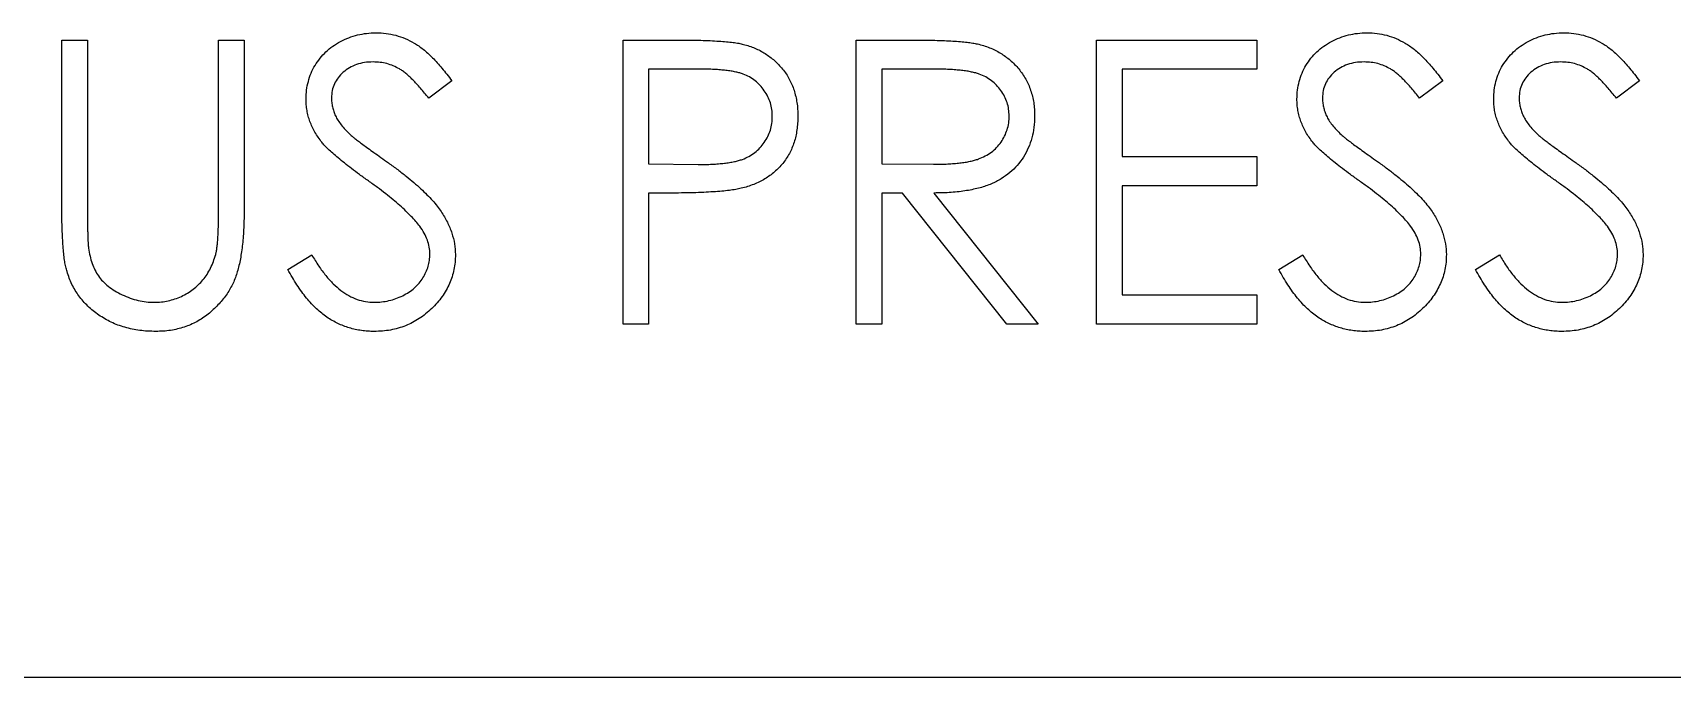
# Model space of a CAD drawing. Header units: millimetres. Extents: x 0 to 1497, y 0 to 497.
# Drawn here: x 667.27 to 687.46, y 245.24 to 253.18 of the extents above; entities that cross this region are included whole.
import ezdxf

# ---------------------------------------------------------------- set-up
doc = ezdxf.new("R2010")
doc.units = ezdxf.units.MM

msp = doc.modelspace()

# ---------------------------------------------------------------- linework, layer by layer
at = {"color": 7, "linetype": 'Continuous', "lineweight": 25}
for p, q in [((667.629, 253.087), (667.943, 253.087)), ((667.629, 250.973), (667.629, 253.087)), ((667.943, 253.087), (667.943, 250.99)), ((669.559, 250.99), (669.559, 253.087)), ((669.559, 253.087), (669.873, 253.087)), ((669.873, 253.087), (669.873, 250.973)), ((674.54, 253.087), (675.226, 253.087)), ((674.54, 249.587), (674.54, 253.087)), ((677.411, 253.087), (678.112, 253.087)), ((677.411, 249.587), (677.411, 253.087)), ((680.373, 249.587), (680.373, 253.087)), ((680.373, 253.087), (682.347, 253.087)), ((682.347, 253.087), (682.347, 252.728)), ((675.494, 252.728), (674.854, 252.728)), ((674.854, 252.728), (674.854, 251.561)), ((678.382, 252.728), (677.726, 252.728)), ((677.726, 252.728), (677.726, 251.561)), ((682.347, 252.728), (680.687, 252.728)), ((680.687, 252.728), (680.687, 251.651)), ((672.431, 252.584), (672.147, 252.369)), ((684.636, 252.584), (684.352, 252.369)), ((687.059, 252.584), (686.775, 252.369)), ((680.687, 251.651), (682.347, 251.651)), ((682.347, 251.651), (682.347, 251.292)), ((674.854, 251.561), (675.467, 251.553)), ((677.726, 251.561), (678.366, 251.556)), ((675.104, 251.202), (674.854, 251.202)), ((674.854, 251.202), (674.854, 249.587)), ((677.981, 251.202), (677.726, 251.202)), ((677.726, 251.202), (677.726, 249.587)), ((679.267, 249.587), (677.981, 251.202)), ((678.369, 251.202), (679.655, 249.587)), ((682.347, 251.292), (680.687, 251.292)), ((680.687, 251.292), (680.687, 249.946)), ((670.411, 250.262), (670.707, 250.439)), ((682.617, 250.262), (682.912, 250.439)), ((685.04, 250.262), (685.336, 250.439)), ((680.687, 249.946), (682.347, 249.946)), ((682.347, 249.946), (682.347, 249.587)), ((674.854, 249.587), (674.54, 249.587)), ((677.726, 249.587), (677.411, 249.587)), ((679.655, 249.587), (679.267, 249.587)), ((682.347, 249.587), (680.373, 249.587)), ((639.517, 245.237), (717.017, 245.237))]:
    msp.add_line(p, q, dxfattribs=at)
for points, knots in [([(670.636, 252.36), (670.637, 252.397), (670.64, 252.47), (670.662, 252.577), (670.696, 252.679), (670.744, 252.776), (670.807, 252.863), (670.879, 252.944), (670.964, 253.012), (671.059, 253.071), (671.162, 253.117), (671.27, 253.152), (671.383, 253.172), (671.459, 253.175), (671.498, 253.176)], [0, 0, 0, 0, 0.083785, 0.16578, 0.24628, 0.327461, 0.408797, 0.489715, 0.571376, 0.655523, 0.741019, 0.826547, 0.911989, 1, 1, 1, 1]), ([(671.498, 253.176), (671.539, 253.175), (671.621, 253.172), (671.742, 253.148), (671.858, 253.107), (671.952, 253.061), (672.025, 253.015), (672.081, 252.973), (672.137, 252.924), (672.195, 252.869), (672.253, 252.807), (672.312, 252.739), (672.372, 252.665), (672.411, 252.611), (672.431, 252.584)], [0, 0, 0, 0, 0.107233, 0.213252, 0.31883, 0.426794, 0.483646, 0.543604, 0.608308, 0.677127, 0.750686, 0.828713, 0.91219, 1, 1, 1, 1]), ([(675.226, 253.087), (675.273, 253.087), (675.364, 253.087), (675.493, 253.084), (675.611, 253.08), (675.717, 253.074), (675.811, 253.067), (675.892, 253.058), (675.962, 253.048), (676.004, 253.039), (676.023, 253.034)], [0, 0, 0, 0, 0.176956, 0.339055, 0.486318, 0.618781, 0.735619, 0.838742, 0.926457, 1, 1, 1, 1]), ([(676.023, 253.034), (676.047, 253.028), (676.095, 253.014), (676.164, 252.988), (676.23, 252.957), (676.292, 252.922), (676.351, 252.88), (676.406, 252.835), (676.458, 252.784), (676.506, 252.729), (676.551, 252.67), (676.589, 252.606), (676.621, 252.539), (676.648, 252.468), (676.668, 252.393), (676.683, 252.315), (676.692, 252.233), (676.693, 252.176), (676.693, 252.148)], [0, 0, 0, 0, 0.062481, 0.12349, 0.183411, 0.243153, 0.302127, 0.36171, 0.421842, 0.482932, 0.544552, 0.605681, 0.66768, 0.729984, 0.794551, 0.860346, 0.928907, 1, 1, 1, 1]), ([(678.112, 253.087), (678.159, 253.087), (678.248, 253.086), (678.377, 253.085), (678.494, 253.08), (678.599, 253.076), (678.692, 253.068), (678.774, 253.061), (678.843, 253.052), (678.886, 253.043), (678.905, 253.039)], [0, 0, 0, 0, 0.176258, 0.338434, 0.484822, 0.617158, 0.734698, 0.837385, 0.926372, 1, 1, 1, 1]), ([(678.905, 253.039), (678.93, 253.033), (678.981, 253.02), (679.054, 252.994), (679.124, 252.963), (679.189, 252.927), (679.251, 252.886), (679.309, 252.839), (679.365, 252.788), (679.414, 252.731), (679.461, 252.671), (679.501, 252.606), (679.535, 252.539), (679.562, 252.467), (679.584, 252.393), (679.599, 252.315), (679.609, 252.234), (679.61, 252.179), (679.61, 252.151)], [0, 0, 0, 0, 0.064217, 0.127064, 0.188745, 0.249132, 0.309453, 0.369827, 0.43065, 0.492352, 0.554072, 0.61569, 0.676798, 0.738439, 0.801317, 0.865185, 0.931641, 1, 1, 1, 1]), ([(682.841, 252.36), (682.842, 252.397), (682.845, 252.47), (682.867, 252.577), (682.901, 252.679), (682.949, 252.776), (683.012, 252.863), (683.084, 252.944), (683.17, 253.012), (683.264, 253.071), (683.367, 253.117), (683.475, 253.152), (683.588, 253.172), (683.664, 253.175), (683.703, 253.176)], [0, 0, 0, 0, 0.083785, 0.16578, 0.24628, 0.327461, 0.408797, 0.489715, 0.571376, 0.655523, 0.741019, 0.826547, 0.911989, 1, 1, 1, 1]), ([(683.703, 253.176), (683.745, 253.175), (683.827, 253.172), (683.947, 253.148), (684.063, 253.107), (684.157, 253.061), (684.23, 253.015), (684.286, 252.973), (684.342, 252.924), (684.4, 252.869), (684.458, 252.807), (684.517, 252.739), (684.577, 252.665), (684.616, 252.611), (684.636, 252.584)], [0, 0, 0, 0, 0.107233, 0.213252, 0.31883, 0.426794, 0.483646, 0.543604, 0.608308, 0.677127, 0.750686, 0.828713, 0.91219, 1, 1, 1, 1]), ([(685.264, 252.36), (685.265, 252.397), (685.268, 252.47), (685.29, 252.577), (685.324, 252.679), (685.372, 252.776), (685.435, 252.863), (685.507, 252.944), (685.593, 253.012), (685.687, 253.071), (685.79, 253.117), (685.898, 253.152), (686.011, 253.172), (686.088, 253.175), (686.126, 253.176)], [0, 0, 0, 0, 0.083785, 0.16578, 0.24628, 0.327461, 0.408797, 0.489715, 0.571376, 0.655523, 0.741019, 0.826547, 0.911989, 1, 1, 1, 1]), ([(686.126, 253.176), (686.168, 253.175), (686.25, 253.172), (686.37, 253.148), (686.486, 253.107), (686.58, 253.061), (686.653, 253.015), (686.709, 252.973), (686.765, 252.924), (686.823, 252.869), (686.881, 252.807), (686.94, 252.739), (687, 252.665), (687.039, 252.611), (687.059, 252.584)], [0, 0, 0, 0, 0.107233, 0.213252, 0.31883, 0.426794, 0.483646, 0.543604, 0.608308, 0.677127, 0.750686, 0.828713, 0.91219, 1, 1, 1, 1]), ([(671.463, 252.817), (671.427, 252.816), (671.357, 252.814), (671.258, 252.788), (671.169, 252.748), (671.093, 252.692), (671.029, 252.625), (670.983, 252.548), (670.955, 252.464), (670.952, 252.405), (670.95, 252.374)], [0, 0, 0, 0, 0.143073, 0.275903, 0.402371, 0.528414, 0.650356, 0.765895, 0.880774, 1, 1, 1, 1]), ([(672.147, 252.369), (672.13, 252.391), (672.097, 252.433), (672.046, 252.493), (671.999, 252.547), (671.953, 252.595), (671.909, 252.637), (671.867, 252.674), (671.827, 252.705), (671.776, 252.738), (671.712, 252.77), (671.632, 252.798), (671.549, 252.814), (671.492, 252.816), (671.463, 252.817)], [0, 0, 0, 0, 0.098469, 0.189629, 0.274184, 0.352183, 0.423199, 0.488551, 0.548473, 0.60144, 0.701198, 0.799592, 0.898545, 1, 1, 1, 1]), ([(683.668, 252.817), (683.632, 252.816), (683.562, 252.814), (683.463, 252.788), (683.374, 252.748), (683.298, 252.692), (683.234, 252.625), (683.188, 252.548), (683.16, 252.464), (683.157, 252.405), (683.155, 252.374)], [0, 0, 0, 0, 0.143073, 0.275903, 0.402371, 0.528414, 0.650356, 0.765895, 0.880774, 1, 1, 1, 1]), ([(684.352, 252.369), (684.335, 252.391), (684.302, 252.433), (684.252, 252.493), (684.204, 252.547), (684.158, 252.595), (684.114, 252.637), (684.072, 252.674), (684.032, 252.705), (683.981, 252.738), (683.918, 252.77), (683.838, 252.798), (683.754, 252.814), (683.697, 252.816), (683.668, 252.817)], [0, 0, 0, 0, 0.098469, 0.189629, 0.274184, 0.352183, 0.423199, 0.488551, 0.548473, 0.60144, 0.701198, 0.799592, 0.898545, 1, 1, 1, 1]), ([(686.091, 252.817), (686.055, 252.816), (685.985, 252.814), (685.886, 252.788), (685.797, 252.748), (685.721, 252.692), (685.657, 252.625), (685.611, 252.548), (685.583, 252.464), (685.58, 252.405), (685.578, 252.374)], [0, 0, 0, 0, 0.143073, 0.275903, 0.402371, 0.528414, 0.650356, 0.765895, 0.880774, 1, 1, 1, 1]), ([(686.775, 252.369), (686.758, 252.391), (686.725, 252.433), (686.675, 252.493), (686.627, 252.547), (686.581, 252.595), (686.537, 252.637), (686.495, 252.674), (686.455, 252.705), (686.404, 252.738), (686.341, 252.77), (686.261, 252.798), (686.177, 252.814), (686.12, 252.816), (686.091, 252.817)], [0, 0, 0, 0, 0.098469, 0.189629, 0.274184, 0.352183, 0.423199, 0.488551, 0.548473, 0.60144, 0.701198, 0.799592, 0.898545, 1, 1, 1, 1]), ([(676.379, 252.147), (676.378, 252.175), (676.376, 252.231), (676.357, 252.313), (676.326, 252.391), (676.282, 252.464), (676.229, 252.53), (676.168, 252.587), (676.098, 252.634), (676.034, 252.664), (675.976, 252.682), (675.926, 252.694), (675.869, 252.705), (675.806, 252.713), (675.738, 252.72), (675.662, 252.725), (675.58, 252.728), (675.523, 252.728), (675.494, 252.728)], [0, 0, 0, 0, 0.070044, 0.139238, 0.208197, 0.279173, 0.349987, 0.418354, 0.48761, 0.557411, 0.59533, 0.637964, 0.685913, 0.738185, 0.796103, 0.858517, 0.926658, 1, 1, 1, 1]), ([(679.296, 252.151), (679.295, 252.18), (679.292, 252.235), (679.273, 252.317), (679.24, 252.394), (679.196, 252.466), (679.142, 252.532), (679.078, 252.588), (679.008, 252.634), (678.941, 252.664), (678.882, 252.682), (678.831, 252.694), (678.773, 252.705), (678.707, 252.713), (678.636, 252.72), (678.557, 252.725), (678.472, 252.728), (678.412, 252.728), (678.382, 252.728)], [0, 0, 0, 0, 0.068814, 0.136365, 0.204019, 0.273064, 0.342913, 0.410965, 0.479169, 0.549308, 0.587652, 0.630647, 0.678879, 0.731934, 0.791111, 0.855283, 0.925086, 1, 1, 1, 1]), ([(670.831, 251.827), (670.816, 251.847), (670.786, 251.888), (670.745, 251.951), (670.711, 252.016), (670.684, 252.083), (670.662, 252.15), (670.647, 252.219), (670.637, 252.289), (670.636, 252.336), (670.636, 252.36)], [0, 0, 0, 0, 0.133507, 0.262559, 0.388264, 0.512667, 0.633722, 0.755394, 0.877553, 1, 1, 1, 1]), ([(670.95, 252.374), (670.95, 252.356), (670.951, 252.318), (670.962, 252.263), (670.976, 252.207), (670.998, 252.152), (671.029, 252.097), (671.07, 252.04), (671.121, 251.981), (671.16, 251.942), (671.181, 251.922)], [0, 0, 0, 0, 0.107285, 0.214746, 0.322939, 0.434116, 0.553412, 0.686073, 0.834256, 1, 1, 1, 1]), ([(683.037, 251.827), (683.021, 251.847), (682.991, 251.888), (682.95, 251.951), (682.916, 252.016), (682.89, 252.083), (682.867, 252.15), (682.852, 252.219), (682.842, 252.289), (682.841, 252.336), (682.841, 252.36)], [0, 0, 0, 0, 0.133507, 0.262559, 0.388264, 0.512667, 0.633722, 0.755394, 0.877553, 1, 1, 1, 1]), ([(683.155, 252.374), (683.155, 252.356), (683.156, 252.318), (683.167, 252.263), (683.181, 252.207), (683.204, 252.152), (683.234, 252.097), (683.275, 252.04), (683.326, 251.981), (683.365, 251.942), (683.386, 251.922)], [0, 0, 0, 0, 0.107285, 0.214746, 0.322939, 0.434116, 0.553412, 0.686073, 0.834256, 1, 1, 1, 1]), ([(685.46, 251.827), (685.444, 251.847), (685.414, 251.888), (685.374, 251.951), (685.339, 252.016), (685.313, 252.083), (685.29, 252.15), (685.275, 252.219), (685.265, 252.289), (685.264, 252.336), (685.264, 252.36)], [0, 0, 0, 0, 0.133507, 0.262559, 0.388264, 0.512667, 0.633722, 0.755394, 0.877553, 1, 1, 1, 1]), ([(685.578, 252.374), (685.578, 252.356), (685.579, 252.318), (685.59, 252.263), (685.604, 252.207), (685.627, 252.152), (685.658, 252.097), (685.698, 252.04), (685.749, 251.981), (685.788, 251.942), (685.809, 251.922)], [0, 0, 0, 0, 0.107285, 0.214746, 0.322939, 0.434116, 0.553412, 0.686073, 0.834256, 1, 1, 1, 1]), ([(675.467, 251.553), (675.496, 251.553), (675.554, 251.553), (675.638, 251.557), (675.715, 251.562), (675.786, 251.569), (675.851, 251.578), (675.91, 251.588), (675.962, 251.602), (676.023, 251.62), (676.091, 251.652), (676.165, 251.699), (676.228, 251.758), (676.282, 251.824), (676.326, 251.898), (676.357, 251.977), (676.376, 252.061), (676.378, 252.118), (676.379, 252.147)], [0, 0, 0, 0, 0.072538, 0.140034, 0.202496, 0.260575, 0.313228, 0.361583, 0.404878, 0.444127, 0.5164, 0.586507, 0.655085, 0.724384, 0.793974, 0.861638, 0.930111, 1, 1, 1, 1]), ([(676.693, 252.148), (676.693, 252.119), (676.692, 252.063), (676.682, 251.98), (676.669, 251.902), (676.649, 251.827), (676.622, 251.756), (676.59, 251.689), (676.552, 251.626), (676.509, 251.567), (676.46, 251.512), (676.407, 251.461), (676.349, 251.416), (676.287, 251.375), (676.22, 251.339), (676.149, 251.307), (676.074, 251.281), (676.022, 251.267), (675.995, 251.26)], [0, 0, 0, 0, 0.070119, 0.137192, 0.202016, 0.264631, 0.326117, 0.38601, 0.445812, 0.505298, 0.564633, 0.624283, 0.683902, 0.743953, 0.805388, 0.868388, 0.933084, 1, 1, 1, 1]), ([(678.366, 251.556), (678.396, 251.556), (678.454, 251.556), (678.538, 251.56), (678.616, 251.565), (678.688, 251.572), (678.754, 251.581), (678.814, 251.592), (678.868, 251.605), (678.931, 251.625), (679.001, 251.657), (679.078, 251.704), (679.143, 251.762), (679.198, 251.829), (679.242, 251.903), (679.273, 251.982), (679.293, 252.065), (679.295, 252.123), (679.296, 252.151)], [0, 0, 0, 0, 0.071668, 0.138913, 0.201185, 0.259124, 0.312255, 0.360682, 0.405086, 0.445102, 0.518778, 0.589462, 0.658462, 0.727283, 0.796322, 0.863175, 0.930949, 1, 1, 1, 1]), ([(679.61, 252.151), (679.609, 252.104), (679.606, 252.013), (679.579, 251.881), (679.535, 251.758), (679.475, 251.644), (679.398, 251.541), (679.306, 251.45), (679.198, 251.375), (679.098, 251.322), (679.009, 251.289), (678.936, 251.265), (678.856, 251.247), (678.771, 251.23), (678.679, 251.218), (678.581, 251.209), (678.477, 251.203), (678.406, 251.203), (678.369, 251.202)], [0, 0, 0, 0, 0.07878, 0.153721, 0.226714, 0.299191, 0.37119, 0.443006, 0.516689, 0.593217, 0.633873, 0.676989, 0.7229, 0.771959, 0.824211, 0.879379, 0.937948, 1, 1, 1, 1]), ([(671.405, 251.351), (671.368, 251.377), (671.298, 251.427), (671.199, 251.502), (671.111, 251.57), (671.034, 251.632), (670.968, 251.688), (670.911, 251.739), (670.867, 251.784), (670.842, 251.814), (670.831, 251.827)], [0, 0, 0, 0, 0.181535, 0.347082, 0.495568, 0.628357, 0.74552, 0.845831, 0.930782, 1, 1, 1, 1]), ([(671.181, 251.922), (671.188, 251.915), (671.206, 251.899), (671.24, 251.872), (671.284, 251.84), (671.337, 251.799), (671.401, 251.752), (671.476, 251.699), (671.56, 251.638), (671.619, 251.596), (671.651, 251.574)], [0, 0, 0, 0, 0.052594, 0.124952, 0.218094, 0.333502, 0.468789, 0.624938, 0.801683, 1, 1, 1, 1]), ([(683.61, 251.351), (683.573, 251.377), (683.503, 251.427), (683.404, 251.502), (683.316, 251.57), (683.239, 251.632), (683.173, 251.688), (683.117, 251.739), (683.072, 251.784), (683.048, 251.814), (683.037, 251.827)], [0, 0, 0, 0, 0.181535, 0.347082, 0.495568, 0.628357, 0.74552, 0.845831, 0.930782, 1, 1, 1, 1]), ([(683.386, 251.922), (683.393, 251.915), (683.412, 251.899), (683.445, 251.872), (683.489, 251.84), (683.542, 251.799), (683.606, 251.752), (683.681, 251.699), (683.765, 251.638), (683.825, 251.596), (683.856, 251.574)], [0, 0, 0, 0, 0.052594, 0.124952, 0.218094, 0.333502, 0.468789, 0.624938, 0.801683, 1, 1, 1, 1]), ([(686.033, 251.351), (685.996, 251.377), (685.926, 251.427), (685.827, 251.502), (685.739, 251.57), (685.662, 251.632), (685.596, 251.688), (685.54, 251.739), (685.495, 251.784), (685.471, 251.814), (685.46, 251.827)], [0, 0, 0, 0, 0.181535, 0.347082, 0.495568, 0.628357, 0.74552, 0.845831, 0.930782, 1, 1, 1, 1]), ([(685.809, 251.922), (685.816, 251.915), (685.835, 251.899), (685.868, 251.872), (685.912, 251.84), (685.965, 251.799), (686.029, 251.752), (686.104, 251.699), (686.188, 251.638), (686.248, 251.596), (686.279, 251.574)], [0, 0, 0, 0, 0.052594, 0.124952, 0.218094, 0.333502, 0.468789, 0.624938, 0.801683, 1, 1, 1, 1]), ([(671.651, 251.574), (671.689, 251.546), (671.763, 251.493), (671.867, 251.412), (671.962, 251.333), (672.048, 251.257), (672.124, 251.184), (672.192, 251.112), (672.251, 251.043), (672.314, 250.954), (672.378, 250.846), (672.434, 250.712), (672.469, 250.578), (672.473, 250.489), (672.476, 250.444)], [0, 0, 0, 0, 0.0969723, 0.1877734, 0.2723961, 0.351321, 0.4243348, 0.4919088, 0.5542332, 0.6112677, 0.7163478, 0.8145401, 0.9084955, 1, 1, 1, 1]), ([(683.856, 251.574), (683.894, 251.546), (683.968, 251.493), (684.072, 251.412), (684.167, 251.333), (684.253, 251.257), (684.33, 251.184), (684.397, 251.112), (684.456, 251.043), (684.519, 250.954), (684.583, 250.846), (684.639, 250.712), (684.674, 250.578), (684.678, 250.489), (684.681, 250.444)], [0, 0, 0, 0, 0.0969723, 0.1877734, 0.2723961, 0.351321, 0.4243348, 0.4919088, 0.5542332, 0.6112677, 0.7163478, 0.8145401, 0.9084955, 1, 1, 1, 1]), ([(686.279, 251.574), (686.317, 251.546), (686.391, 251.493), (686.495, 251.412), (686.59, 251.333), (686.676, 251.257), (686.753, 251.184), (686.82, 251.112), (686.879, 251.043), (686.942, 250.954), (687.007, 250.846), (687.062, 250.712), (687.097, 250.578), (687.101, 250.489), (687.104, 250.444)], [0, 0, 0, 0, 0.0969723, 0.1877734, 0.2723961, 0.351321, 0.4243348, 0.4919088, 0.5542332, 0.6112677, 0.7163478, 0.8145401, 0.9084955, 1, 1, 1, 1]), ([(672.036, 250.793), (672.02, 250.813), (671.987, 250.855), (671.931, 250.917), (671.864, 250.982), (671.791, 251.051), (671.706, 251.121), (671.615, 251.196), (671.513, 251.273), (671.442, 251.324), (671.405, 251.351)], [0, 0, 0, 0, 0.090279, 0.18953, 0.299198, 0.418926, 0.548376, 0.688136, 0.839084, 1, 1, 1, 1]), ([(675.995, 251.26), (675.973, 251.255), (675.925, 251.245), (675.846, 251.233), (675.754, 251.224), (675.649, 251.216), (675.531, 251.21), (675.4, 251.205), (675.257, 251.202), (675.156, 251.202), (675.104, 251.202)], [0, 0, 0, 0, 0.075173, 0.164746, 0.268017, 0.385912, 0.517789, 0.663691, 0.824413, 1, 1, 1, 1]), ([(684.241, 250.793), (684.225, 250.813), (684.192, 250.855), (684.136, 250.917), (684.07, 250.982), (683.996, 251.051), (683.912, 251.121), (683.82, 251.196), (683.718, 251.273), (683.647, 251.324), (683.61, 251.351)], [0, 0, 0, 0, 0.090279, 0.18953, 0.299198, 0.418926, 0.548376, 0.688136, 0.839084, 1, 1, 1, 1]), ([(686.664, 250.793), (686.648, 250.813), (686.616, 250.855), (686.559, 250.917), (686.493, 250.982), (686.419, 251.051), (686.335, 251.121), (686.243, 251.196), (686.141, 251.273), (686.07, 251.324), (686.033, 251.351)], [0, 0, 0, 0, 0.090279, 0.18953, 0.299198, 0.418926, 0.548376, 0.688136, 0.839084, 1, 1, 1, 1]), ([(667.692, 250.235), (667.687, 250.254), (667.675, 250.294), (667.663, 250.361), (667.653, 250.438), (667.644, 250.525), (667.638, 250.623), (667.633, 250.73), (667.629, 250.848), (667.629, 250.93), (667.629, 250.973)], [0, 0, 0, 0, 0.0781299, 0.1694654, 0.2743353, 0.3921102, 0.5236873, 0.6683654, 0.8271319, 1, 1, 1, 1]), ([(667.943, 250.99), (667.943, 250.96), (667.943, 250.904), (667.944, 250.823), (667.946, 250.752), (667.947, 250.69), (667.949, 250.636), (667.951, 250.591), (667.953, 250.554), (667.956, 250.533), (667.958, 250.524)], [0, 0, 0, 0, 0.191079, 0.362605, 0.516099, 0.650038, 0.765977, 0.862374, 0.940842, 1, 1, 1, 1]), ([(669.873, 250.973), (669.873, 250.935), (669.872, 250.86), (669.868, 250.751), (669.861, 250.648), (669.851, 250.55), (669.839, 250.458), (669.824, 250.372), (669.806, 250.291), (669.785, 250.215), (669.761, 250.143), (669.729, 250.074), (669.694, 250.007), (669.652, 249.943), (669.604, 249.881), (669.551, 249.822), (669.493, 249.764), (669.43, 249.71), (669.362, 249.66), (669.29, 249.616), (669.214, 249.579), (669.135, 249.549), (669.053, 249.526), (668.967, 249.509), (668.877, 249.499), (668.816, 249.498), (668.786, 249.497)], [0, 0, 0, 0, 0.054858, 0.107059, 0.156978, 0.203992, 0.248492, 0.290483, 0.330489, 0.367886, 0.403858, 0.440009, 0.476295, 0.512792, 0.550485, 0.588381, 0.627645, 0.667979, 0.708433, 0.748602, 0.789088, 0.829461, 0.870371, 0.912214, 0.955547, 1, 1, 1, 1]), ([(669.523, 250.446), (669.526, 250.459), (669.533, 250.486), (669.539, 250.533), (669.546, 250.588), (669.55, 250.651), (669.554, 250.723), (669.557, 250.805), (669.558, 250.894), (669.559, 250.957), (669.559, 250.99)], [0, 0, 0, 0, 0.069835, 0.155621, 0.257802, 0.373811, 0.506402, 0.655564, 0.820079, 1, 1, 1, 1]), ([(672.161, 250.449), (672.16, 250.478), (672.157, 250.537), (672.132, 250.625), (672.092, 250.711), (672.055, 250.765), (672.036, 250.793)], [0, 0, 0, 0, 0.234723, 0.477158, 0.728556, 1, 1, 1, 1]), ([(684.367, 250.449), (684.365, 250.478), (684.362, 250.537), (684.337, 250.625), (684.297, 250.711), (684.26, 250.765), (684.241, 250.793)], [0, 0, 0, 0, 0.234723, 0.477158, 0.728556, 1, 1, 1, 1]), ([(686.79, 250.449), (686.788, 250.478), (686.785, 250.537), (686.76, 250.625), (686.72, 250.711), (686.683, 250.765), (686.664, 250.793)], [0, 0, 0, 0, 0.234723, 0.477158, 0.728556, 1, 1, 1, 1]), ([(667.958, 250.524), (667.963, 250.491), (667.973, 250.427), (667.998, 250.337), (668.034, 250.255), (668.077, 250.179), (668.133, 250.112), (668.2, 250.05), (668.281, 249.996), (668.371, 249.947), (668.468, 249.907), (668.568, 249.877), (668.668, 249.859), (668.735, 249.857), (668.768, 249.856)], [0, 0, 0, 0, 0.086315, 0.167766, 0.244433, 0.318135, 0.391884, 0.470068, 0.553904, 0.644339, 0.736875, 0.826168, 0.913679, 1, 1, 1, 1]), ([(668.768, 249.856), (668.797, 249.857), (668.854, 249.859), (668.938, 249.872), (669.021, 249.896), (669.101, 249.927), (669.177, 249.968), (669.247, 250.015), (669.31, 250.07), (669.368, 250.131), (669.418, 250.2), (669.461, 250.276), (669.497, 250.358), (669.514, 250.416), (669.523, 250.446)], [0, 0, 0, 0, 0.082891, 0.165303, 0.247762, 0.331528, 0.41528, 0.496366, 0.577151, 0.657783, 0.739322, 0.823793, 0.909476, 1, 1, 1, 1]), ([(670.707, 250.439), (670.735, 250.393), (670.788, 250.305), (670.876, 250.186), (670.967, 250.084), (671.062, 250.001), (671.16, 249.936), (671.262, 249.89), (671.368, 249.861), (671.44, 249.858), (671.476, 249.856)], [0, 0, 0, 0, 0.159004, 0.304646, 0.438547, 0.562322, 0.677433, 0.786897, 0.893611, 1, 1, 1, 1]), ([(671.476, 249.856), (671.506, 249.857), (671.567, 249.859), (671.657, 249.875), (671.744, 249.9), (671.826, 249.936), (671.904, 249.979), (671.971, 250.031), (672.03, 250.09), (672.077, 250.155), (672.114, 250.226), (672.142, 250.298), (672.158, 250.373), (672.16, 250.424), (672.161, 250.449)], [0, 0, 0, 0, 0.091264, 0.18093, 0.270088, 0.360156, 0.448343, 0.532666, 0.613834, 0.693982, 0.772716, 0.849335, 0.923967, 1, 1, 1, 1]), ([(672.476, 250.444), (672.475, 250.413), (672.474, 250.351), (672.459, 250.259), (672.437, 250.171), (672.404, 250.086), (672.363, 250.003), (672.312, 249.925), (672.253, 249.849), (672.185, 249.778), (672.11, 249.712), (672.032, 249.654), (671.949, 249.606), (671.862, 249.566), (671.771, 249.535), (671.676, 249.513), (671.577, 249.499), (671.51, 249.498), (671.476, 249.497)], [0, 0, 0, 0, 0.061484, 0.121775, 0.18092, 0.240256, 0.300114, 0.361146, 0.423501, 0.488669, 0.553954, 0.617581, 0.680238, 0.742187, 0.804663, 0.868259, 0.93302, 1, 1, 1, 1]), ([(682.912, 250.439), (682.94, 250.393), (682.993, 250.305), (683.081, 250.186), (683.172, 250.084), (683.267, 250.001), (683.365, 249.936), (683.467, 249.89), (683.573, 249.861), (683.645, 249.858), (683.681, 249.856)], [0, 0, 0, 0, 0.159004, 0.304646, 0.438547, 0.562322, 0.677433, 0.786897, 0.893611, 1, 1, 1, 1]), ([(683.681, 249.856), (683.712, 249.857), (683.772, 249.859), (683.862, 249.875), (683.949, 249.9), (684.032, 249.936), (684.109, 249.979), (684.176, 250.031), (684.235, 250.09), (684.283, 250.155), (684.319, 250.226), (684.347, 250.298), (684.363, 250.373), (684.365, 250.424), (684.367, 250.449)], [0, 0, 0, 0, 0.091264, 0.18093, 0.270088, 0.360156, 0.448343, 0.532666, 0.613834, 0.693982, 0.772716, 0.849335, 0.923967, 1, 1, 1, 1]), ([(684.681, 250.444), (684.68, 250.413), (684.679, 250.351), (684.664, 250.259), (684.642, 250.171), (684.609, 250.086), (684.568, 250.003), (684.517, 249.925), (684.458, 249.849), (684.39, 249.778), (684.316, 249.712), (684.237, 249.654), (684.154, 249.606), (684.067, 249.566), (683.976, 249.535), (683.881, 249.513), (683.782, 249.499), (683.715, 249.498), (683.681, 249.497)], [0, 0, 0, 0, 0.061484, 0.121775, 0.18092, 0.240256, 0.300114, 0.361146, 0.423501, 0.488669, 0.553954, 0.617581, 0.680238, 0.742187, 0.804663, 0.868259, 0.93302, 1, 1, 1, 1]), ([(685.336, 250.439), (685.363, 250.393), (685.416, 250.305), (685.504, 250.186), (685.595, 250.084), (685.69, 250.001), (685.788, 249.936), (685.89, 249.89), (685.996, 249.861), (686.068, 249.858), (686.104, 249.856)], [0, 0, 0, 0, 0.159004, 0.304646, 0.438547, 0.562322, 0.677433, 0.786897, 0.893611, 1, 1, 1, 1]), ([(686.104, 249.856), (686.135, 249.857), (686.195, 249.859), (686.285, 249.875), (686.372, 249.9), (686.455, 249.936), (686.532, 249.979), (686.599, 250.031), (686.658, 250.09), (686.706, 250.155), (686.742, 250.226), (686.77, 250.298), (686.786, 250.373), (686.788, 250.424), (686.79, 250.449)], [0, 0, 0, 0, 0.091264, 0.18093, 0.270088, 0.360156, 0.448343, 0.532666, 0.613834, 0.693982, 0.772716, 0.849335, 0.923967, 1, 1, 1, 1]), ([(687.104, 250.444), (687.103, 250.413), (687.102, 250.351), (687.087, 250.259), (687.065, 250.171), (687.032, 250.086), (686.992, 250.003), (686.94, 249.925), (686.881, 249.849), (686.813, 249.778), (686.739, 249.712), (686.66, 249.654), (686.577, 249.606), (686.49, 249.566), (686.399, 249.535), (686.304, 249.513), (686.205, 249.499), (686.138, 249.498), (686.104, 249.497)], [0, 0, 0, 0, 0.061484, 0.121775, 0.18092, 0.240256, 0.300114, 0.361146, 0.423501, 0.488669, 0.553954, 0.617581, 0.680238, 0.742187, 0.804663, 0.868259, 0.93302, 1, 1, 1, 1]), ([(668.786, 249.497), (668.752, 249.498), (668.686, 249.499), (668.588, 249.508), (668.495, 249.525), (668.405, 249.546), (668.319, 249.575), (668.236, 249.609), (668.158, 249.651), (668.083, 249.698), (668.013, 249.75), (667.949, 249.807), (667.89, 249.868), (667.838, 249.934), (667.792, 250.003), (667.752, 250.076), (667.718, 250.154), (667.701, 250.208), (667.692, 250.235)], [0, 0, 0, 0, 0.0711745, 0.1396441, 0.2063172, 0.2713732, 0.3354181, 0.3980763, 0.4606079, 0.5229695, 0.5847157, 0.6448949, 0.7042906, 0.7629982, 0.8210874, 0.8801039, 0.9393885, 1, 1, 1, 1]), ([(671.476, 249.497), (671.449, 249.497), (671.397, 249.499), (671.319, 249.507), (671.243, 249.52), (671.169, 249.54), (671.097, 249.565), (671.027, 249.595), (670.959, 249.631), (670.892, 249.672), (670.827, 249.72), (670.764, 249.776), (670.701, 249.839), (670.641, 249.909), (670.581, 249.987), (670.523, 250.072), (670.466, 250.164), (670.43, 250.229), (670.411, 250.262)], [0, 0, 0, 0, 0.057208, 0.113696, 0.169178, 0.224159, 0.27872, 0.333794, 0.389241, 0.445822, 0.503704, 0.564294, 0.627975, 0.695038, 0.765373, 0.839611, 0.917538, 1, 1, 1, 1]), ([(683.681, 249.497), (683.654, 249.497), (683.602, 249.499), (683.524, 249.507), (683.448, 249.52), (683.374, 249.54), (683.302, 249.565), (683.232, 249.595), (683.164, 249.631), (683.097, 249.672), (683.032, 249.72), (682.969, 249.776), (682.906, 249.839), (682.846, 249.909), (682.786, 249.987), (682.728, 250.072), (682.671, 250.164), (682.635, 250.229), (682.617, 250.262)], [0, 0, 0, 0, 0.057208, 0.113696, 0.169178, 0.224159, 0.27872, 0.333794, 0.389241, 0.445822, 0.503704, 0.564294, 0.627975, 0.695038, 0.765373, 0.839611, 0.917538, 1, 1, 1, 1]), ([(686.104, 249.497), (686.078, 249.497), (686.025, 249.499), (685.947, 249.507), (685.871, 249.52), (685.798, 249.54), (685.725, 249.565), (685.655, 249.595), (685.587, 249.631), (685.52, 249.672), (685.455, 249.72), (685.392, 249.776), (685.329, 249.839), (685.269, 249.909), (685.209, 249.987), (685.151, 250.072), (685.094, 250.164), (685.058, 250.229), (685.04, 250.262)], [0, 0, 0, 0, 0.057208, 0.113696, 0.169178, 0.224159, 0.27872, 0.333794, 0.389241, 0.445822, 0.503704, 0.564294, 0.627975, 0.695038, 0.765373, 0.839611, 0.917538, 1, 1, 1, 1])]:
    msp.add_open_spline(points, degree=3, knots=knots, dxfattribs=at)

doc.saveas('drawing.dxf')
